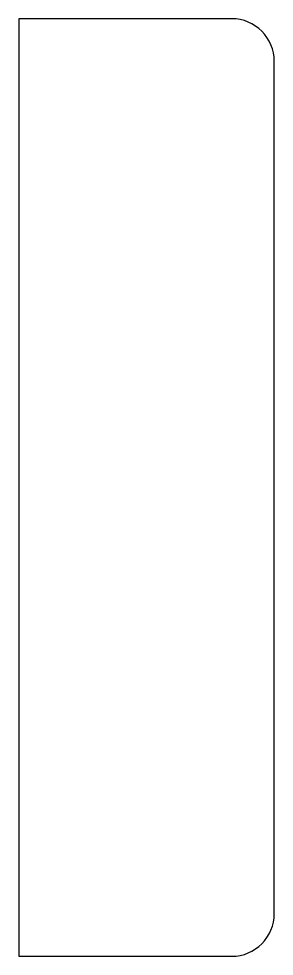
# Model space of a CAD drawing. Header units: millimetres. Extents: x 0 to 12, y 0 to 44.
import ezdxf

# ---------------------------------------------------------------- set-up
doc = ezdxf.new("R2010")
doc.units = ezdxf.units.MM
doc.layers.get('0').update_dxf_attribs({"lineweight": 25, "true_color": 0x000000})

msp = doc.modelspace()

# ---------------------------------------------------------------- linework, layer by layer
for p, q in [((10, 44), (0, 44)), ((0, 44), (0, 0)), ((12, 2), (12, 42)), ((0, 0), (10, 0))]:
    msp.add_line(p, q)
for centre, start, end in [((10, 42), 0, 90), ((10, 2), 270, 0)]:
    msp.add_arc(centre, 2, start, end)

doc.saveas('drawing.dxf')
